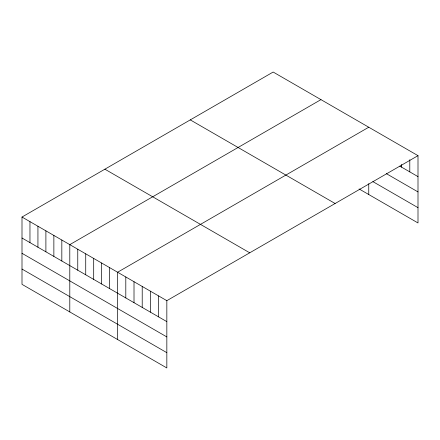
<?xml version="1.0" encoding="UTF-8"?>
<svg xmlns="http://www.w3.org/2000/svg" width="440" height="440" viewBox="0 0 440 440"><rect width="100%" height="100%" fill="white"/><g stroke="black" fill="none" stroke-linecap="round" stroke-linejoin="round"><path stroke-width="0.66" d="M418 155.656L166.837 300.663L166.837 367.961L22 284.345L22 217.041L273.163 72.039L418 155.656L418 222.959L359.084 188.941M320.958 99.633L69.795 244.64L69.795 311.938M368.753 127.226L117.596 272.234L117.596 339.532M399.828 166.133L418 176.627M386.342 173.641L418 191.917M372.861 181.605L418 207.669M190.278 119.889L335.115 203.511M104.885 169.191L249.722 252.813M22 217.041L166.837 300.663M22 238.013L166.837 321.635M22 253.303L166.837 336.925M22 269.055L166.837 352.677M409.794 159.715L409.794 171.886M401.583 164.445L401.583 167.151M368.753 183.695L368.753 194.524M158.631 295.928L158.631 316.894M150.425 291.187L150.425 312.158M142.214 286.451L142.214 307.417M134.008 281.71L134.008 302.682M125.802 276.975L125.802 297.941M109.626 267.636L109.626 288.602M101.662 263.038L101.662 284.004M93.693 258.434L93.693 279.406M85.729 253.836L85.729 274.808M77.764 249.238L77.764 270.21M61.831 240.042L61.831 261.008M53.867 235.439L53.867 256.41M45.898 230.841L45.898 251.812M37.934 226.243L37.934 247.209M29.964 221.645L29.964 242.611"/></g></svg>
